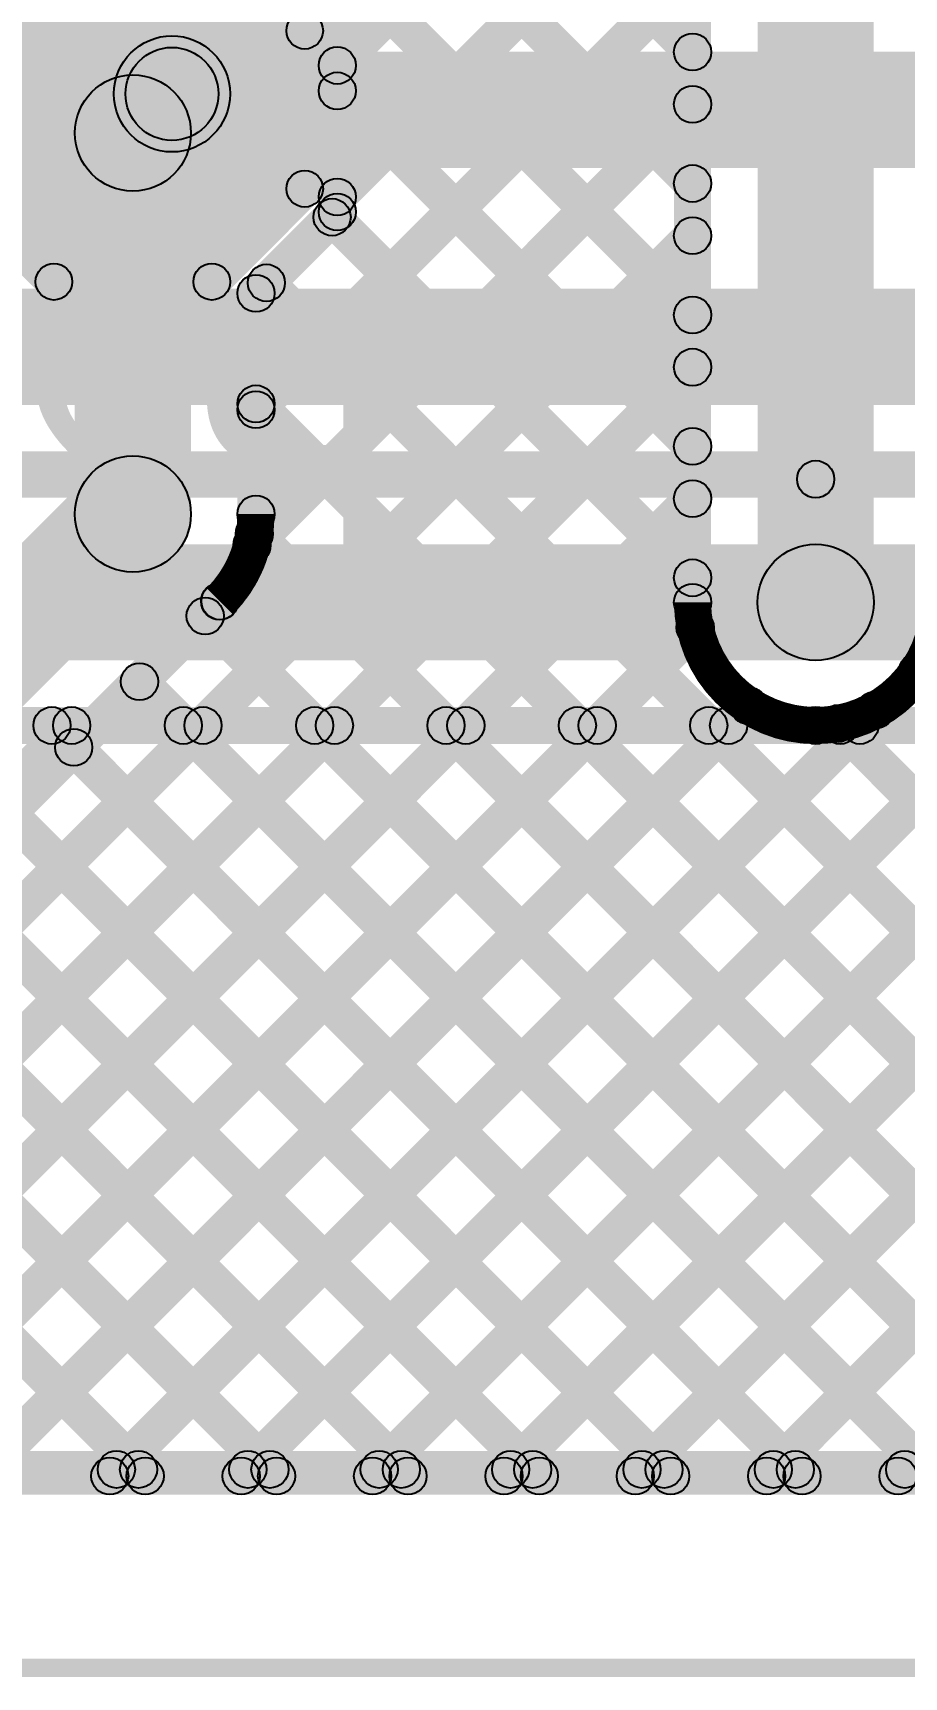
# Model space of a CAD drawing. Header units: millimetres. Extents: x 0 to 5.55, y 0 to 1.02.
# Drawn here: x 1.9695 to 2.157, y -0.0033 to 0.3505 of the extents above; entities that cross this region are included whole.
import ezdxf

# ---------------------------------------------------------------- set-up
doc = ezdxf.new("R2010")
doc.units = ezdxf.units.MM
doc.header["$MEASUREMENT"] = 0
for name, color, linetype in [('BottomLayer', 5, 'Continuous'), ('BottomOverlay', 54, 'Continuous'), ('BottomPaste', 16, 'Continuous'), ('BottomSolder', 6, 'Continuous'), ('Mechanical2', 216, 'Continuous'), ('TopLayer', 1, 'Continuous'), ('ViaHoleLayer', 16, 'Continuous')]:
    doc.layers.add(name, color=color, linetype=linetype)

# ---------------------------------------------------------------- blocks, each defined once
blk = doc.blocks.new('TEST_POINT_B_25')
at = {"layer": 'BottomLayer'}
blk.add_hatch(color=5, dxfattribs=at).paths.add_polyline_path([(0.015, 0.03), (-0.015, 0.03), (-0.03, 0.015), (-0.03, -0.015), (-0.015, -0.03), (0.015, -0.03), (0.03, -0.015), (0.03, 0.015)])
at = {"layer": 'BottomOverlay'}
for points in [[(-0.01978, 0.03978), (-0.01422, 0.03422), (-0.03422, 0.01422), (-0.03978, 0.01978)], [(0.017, 0.04094), (0.017, 0.03306), (-0.017, 0.03306), (-0.017, 0.04094)], [(0.017, 0.04094), (0.017, 0.03306), (-0.017, 0.03306), (-0.017, 0.04094)], [(0.03978, 0.01978), (0.03422, 0.01422), (0.01422, 0.03422), (0.01978, 0.03978)], [(-0.04094, 0.017), (-0.03306, 0.017), (-0.03306, -0.017), (-0.04094, -0.017)], [(0.03306, 0.017), (0.04094, 0.017), (0.04094, -0.017), (0.03306, -0.017)], [(-0.01422, -0.03422), (-0.01978, -0.03978), (-0.03978, -0.01978), (-0.03422, -0.01422)], [(0.03422, -0.01422), (0.03978, -0.01978), (0.01978, -0.03978), (0.01422, -0.03422)], [(0.017, -0.03306), (0.017, -0.04094), (-0.017, -0.04094), (-0.017, -0.03306)], [(0.017, -0.03306), (0.017, -0.04094), (-0.017, -0.04094), (-0.017, -0.03306)]]:
    blk.add_hatch(color=54, dxfattribs=at).paths.add_polyline_path(points)
h = blk.add_hatch(color=54, dxfattribs=at)
edge = h.paths.add_edge_path()
edge.add_arc((-0.017, 0.037), 0.00394, 0, 360)
h = blk.add_hatch(color=54, dxfattribs=at)
edge = h.paths.add_edge_path()
edge.add_arc((-0.017, 0.037), 0.00394, 0, 360)
h = blk.add_hatch(color=54, dxfattribs=at)
edge = h.paths.add_edge_path()
edge.add_arc((-0.017, 0.037), 0.00394, 0, 360)
h = blk.add_hatch(color=54, dxfattribs=at)
edge = h.paths.add_edge_path()
edge.add_arc((0.017, 0.037), 0.00394, 0, 360)
h = blk.add_hatch(color=54, dxfattribs=at)
edge = h.paths.add_edge_path()
edge.add_arc((0.017, 0.037), 0.00394, 0, 360)
h = blk.add_hatch(color=54, dxfattribs=at)
edge = h.paths.add_edge_path()
edge.add_arc((0.017, 0.037), 0.00394, 0, 360)
h = blk.add_hatch(color=54, dxfattribs=at)
edge = h.paths.add_edge_path()
edge.add_arc((-0.037, 0.017), 0.00394, 0, 360)
h = blk.add_hatch(color=54, dxfattribs=at)
edge = h.paths.add_edge_path()
edge.add_arc((-0.037, 0.017), 0.00394, 0, 360)
h = blk.add_hatch(color=54, dxfattribs=at)
edge = h.paths.add_edge_path()
edge.add_arc((0.037, 0.017), 0.00394, 0, 360)
h = blk.add_hatch(color=54, dxfattribs=at)
edge = h.paths.add_edge_path()
edge.add_arc((0.037, 0.017), 0.00394, 0, 360)
h = blk.add_hatch(color=54, dxfattribs=at)
edge = h.paths.add_edge_path()
edge.add_arc((-0.037, -0.017), 0.00394, 0, 360)
h = blk.add_hatch(color=54, dxfattribs=at)
edge = h.paths.add_edge_path()
edge.add_arc((-0.037, -0.017), 0.00394, 0, 360)
h = blk.add_hatch(color=54, dxfattribs=at)
edge = h.paths.add_edge_path()
edge.add_arc((0.037, -0.017), 0.00394, 0, 360)
h = blk.add_hatch(color=54, dxfattribs=at)
edge = h.paths.add_edge_path()
edge.add_arc((0.037, -0.017), 0.00394, 0, 360)
h = blk.add_hatch(color=54, dxfattribs=at)
edge = h.paths.add_edge_path()
edge.add_arc((-0.017, -0.037), 0.00394, 0, 360)
h = blk.add_hatch(color=54, dxfattribs=at)
edge = h.paths.add_edge_path()
edge.add_arc((-0.017, -0.037), 0.00394, 0, 360)
h = blk.add_hatch(color=54, dxfattribs=at)
edge = h.paths.add_edge_path()
edge.add_arc((-0.017, -0.037), 0.00394, 0, 360)
h = blk.add_hatch(color=54, dxfattribs=at)
edge = h.paths.add_edge_path()
edge.add_arc((0.017, -0.037), 0.00394, 0, 360)
h = blk.add_hatch(color=54, dxfattribs=at)
edge = h.paths.add_edge_path()
edge.add_arc((0.017, -0.037), 0.00394, 0, 360)
h = blk.add_hatch(color=54, dxfattribs=at)
edge = h.paths.add_edge_path()
edge.add_arc((0.017, -0.037), 0.00394, 0, 360)
at = {"layer": 'BottomPaste'}
blk.add_hatch(color=16, dxfattribs=at).paths.add_polyline_path([(0.015, 0.03), (-0.015, 0.03), (-0.03, 0.015), (-0.03, -0.015), (-0.015, -0.03), (0.015, -0.03), (0.03, -0.015), (0.03, 0.015)])
at = {"layer": 'BottomSolder'}
blk.add_hatch(color=6, dxfattribs=at).paths.add_polyline_path([(0.017, 0.034), (-0.017, 0.034), (-0.034, 0.017), (-0.034, -0.017), (-0.017, -0.034), (0.017, -0.034), (0.034, -0.017), (0.034, 0.017)])
at = {"layer": 'BottomOverlay'}
for centre in [(-0.017, 0.037), (-0.017, 0.037), (-0.017, 0.037), (0.017, 0.037), (0.017, 0.037), (0.017, 0.037), (-0.037, 0.017), (-0.037, 0.017), (0.037, 0.017), (0.037, 0.017), (-0.037, -0.017), (-0.037, -0.017), (0.037, -0.017), (0.037, -0.017), (-0.017, -0.037), (-0.017, -0.037), (-0.017, -0.037), (0.017, -0.037), (0.017, -0.037), (0.017, -0.037)]:
    blk.add_circle(centre, 0.00394, dxfattribs=at)

msp = doc.modelspace()

# ---------------------------------------------------------------- hatches: boundary and pattern name
at = {"layer": 'BottomLayer'}
for points in [[(1.97217, 0.48008), (1.97783, 0.48574), (2.11433, 0.34924), (2.10867, 0.34358)], [(1.97217, 0.4518), (1.97783, 0.45746), (2.11433, 0.32096), (2.10867, 0.3153)], [(1.97217, 0.42352), (1.97783, 0.42917), (2.11433, 0.29267), (2.10867, 0.28702)], [(2.1505, 0.228), (2.1255, 0.228), (2.1255, 0.427), (2.1505, 0.427)], [(2.03783, 0.3407), (2.03217, 0.34635), (2.09517, 0.40935), (2.10083, 0.4037)], [(1.93393, 0.38874), (1.94807, 0.40288), (2.00648, 0.34448), (1.99233, 0.33033)], [(2.01858, 0.0386), (2.01292, 0.04426), (2.37185, 0.40319), (2.3775, 0.39753)], [(2.04686, 0.0386), (2.0412, 0.04426), (2.40013, 0.40319), (2.40579, 0.39753)], [(2.07515, 0.0386), (2.06949, 0.04426), (2.42841, 0.40319), (2.43407, 0.39753)], [(2.10343, 0.0386), (2.09777, 0.04426), (2.4567, 0.40319), (2.46236, 0.39753)], [(2.13171, 0.0386), (2.12606, 0.04426), (2.48498, 0.40319), (2.49064, 0.39753)], [(2.16, 0.0386), (2.15434, 0.04426), (2.51327, 0.40319), (2.51892, 0.39753)], [(2.03783, 0.31241), (2.03217, 0.31807), (2.09893, 0.38483), (2.10459, 0.37917)], [(2.1155, 0.228), (2.1075, 0.228), (2.1075, 0.382), (2.1155, 0.382)], [(2.02033, 0.26663), (2.01467, 0.27229), (2.10867, 0.36629), (2.11433, 0.36063)], [(2.039, 0.312), (2.031, 0.312), (2.031, 0.356), (2.039, 0.356)], [(1.99984, 0.32016), (1.98216, 0.33784), (1.99057, 0.34624), (2.00824, 0.32857)], [(2.03217, 0.33523), (2.03783, 0.34089), (2.11433, 0.26439), (2.10867, 0.25873)], [(2.01947, 0.23749), (2.01382, 0.24315), (2.10867, 0.338), (2.11433, 0.33235)], [(2.0035, 0.247), (1.9785, 0.247), (1.9785, 0.329), (2.0035, 0.329)], [(2.02033, 0.29167), (2.01467, 0.29733), (2.03217, 0.31483), (2.03783, 0.30917)], [(2.03106, 0.30806), (2.03672, 0.31372), (2.11433, 0.2361), (2.10867, 0.23045)], [(1.84887, 0.0386), (1.84321, 0.04426), (2.10867, 0.30972), (2.11433, 0.30406)], [(2.01692, 0.29392), (2.02257, 0.29957), (2.27789, 0.04426), (2.27223, 0.0386)], [(2.0215, 0.247), (2.0135, 0.247), (2.0135, 0.2945), (2.0215, 0.2945)], [(1.87716, 0.0386), (1.8715, 0.04426), (2.10867, 0.28143), (2.11433, 0.27578)], [(2.01467, 0.26788), (2.02033, 0.27354), (2.2496, 0.04426), (2.24395, 0.0386)], [(1.88784, 0.12616), (1.87016, 0.14384), (1.98216, 0.25584), (1.99984, 0.23816)], [(1.90544, 0.0386), (1.89978, 0.04426), (2.10867, 0.25315), (2.11433, 0.24749)], [(2.01433, 0.23994), (2.01999, 0.24559), (2.22132, 0.04426), (2.21566, 0.0386)], [(1.9006, 0.11347), (1.89494, 0.11912), (2.00688, 0.23106), (2.01253, 0.2254)], [(2.00373, 0.22225), (2.00939, 0.22791), (2.19303, 0.04426), (2.18738, 0.0386)], [(1.93372, 0.0386), (1.92807, 0.04426), (2.10923, 0.22542), (2.11489, 0.21977)], [(1.98959, 0.20811), (1.99524, 0.21377), (2.16475, 0.04426), (2.15909, 0.0386)], [(1.96201, 0.0386), (1.95635, 0.04426), (2.12071, 0.20862), (2.12637, 0.20296)], [(1.99029, 0.0386), (1.98464, 0.04426), (2.14804, 0.20766), (2.15369, 0.202)], [(2.14, 0.19912), (2.14566, 0.20477), (2.30617, 0.04426), (2.30052, 0.0386)], [(1.97544, 0.19397), (1.9811, 0.19963), (2.13647, 0.04426), (2.13081, 0.0386)], [(1.9613, 0.17983), (1.96696, 0.18548), (2.10818, 0.04426), (2.10253, 0.0386)], [(1.94716, 0.16568), (1.95282, 0.17134), (2.0799, 0.04426), (2.07424, 0.0386)], [(1.93302, 0.15154), (1.93868, 0.1572), (2.05161, 0.04426), (2.04596, 0.0386)], [(1.91888, 0.1374), (1.92453, 0.14306), (2.02333, 0.04426), (2.01767, 0.0386)], [(1.90473, 0.12326), (1.91039, 0.12891), (1.99504, 0.04426), (1.98939, 0.0386)], [(1.684, 0.03743), (1.684, 0.04543), (2.88389, 0.04543), (2.88389, 0.03743)]]:
    msp.add_hatch(color=5, dxfattribs=at).paths.add_polyline_path(points)
h = msp.add_hatch(color=5, dxfattribs=at)
edge = h.paths.add_edge_path()
edge.add_arc((2.1115, 0.34641), 0.004, 0, 360)
h = msp.add_hatch(color=5, dxfattribs=at)
edge = h.paths.add_edge_path()
edge.add_arc((1.99941, 0.33741), 0.0125, 0, 360)
h = msp.add_hatch(color=5, dxfattribs=at)
edge = h.paths.add_edge_path()
edge.add_arc((1.99941, 0.33741), 0.01, 0, 360)
h = msp.add_hatch(color=5, dxfattribs=at)
edge = h.paths.add_edge_path()
edge.add_arc((2.035, 0.34353), 0.004, 0, 360)
h = msp.add_hatch(color=5, dxfattribs=at)
edge = h.paths.add_edge_path()
edge.add_arc((1.991, 0.329), 0.0125, 0, 360)
h = msp.add_hatch(color=5, dxfattribs=at)
edge = h.paths.add_edge_path()
edge.add_arc((1.991, 0.329), 0.0125, 0, 360)
h = msp.add_hatch(color=5, dxfattribs=at)
edge = h.paths.add_edge_path()
edge.add_arc((2.035, 0.33806), 0.004, 0, 360)
h = msp.add_hatch(color=5, dxfattribs=at)
edge = h.paths.add_edge_path()
edge.add_arc((2.1115, 0.33517), 0.004, 0, 360)
h = msp.add_hatch(color=5, dxfattribs=at)
edge = h.paths.add_edge_path()
edge.add_arc((2.1115, 0.31813), 0.004, 0, 360)
h = msp.add_hatch(color=5, dxfattribs=at)
edge = h.paths.add_edge_path()
edge.add_arc((2.035, 0.31524), 0.004, 0, 360)
h = msp.add_hatch(color=5, dxfattribs=at)
edge = h.paths.add_edge_path()
edge.add_arc((2.03389, 0.31089), 0.004, 0, 360)
h = msp.add_hatch(color=5, dxfattribs=at)
edge = h.paths.add_edge_path()
edge.add_arc((2.035, 0.312), 0.004, 0, 360)
h = msp.add_hatch(color=5, dxfattribs=at)
edge = h.paths.add_edge_path()
edge.add_arc((2.035, 0.312), 0.004, 0, 360)
h = msp.add_hatch(color=5, dxfattribs=at)
edge = h.paths.add_edge_path()
edge.add_arc((2.1115, 0.30689), 0.004, 0, 360)
h = msp.add_hatch(color=5, dxfattribs=at)
edge = h.paths.add_edge_path()
edge.add_arc((2.01975, 0.29675), 0.004, 0, 360)
h = msp.add_hatch(color=5, dxfattribs=at)
edge = h.paths.add_edge_path()
edge.add_arc((2.0175, 0.2945), 0.004, 0, 360)
h = msp.add_hatch(color=5, dxfattribs=at)
edge = h.paths.add_edge_path()
edge.add_arc((2.0175, 0.2945), 0.004, 0, 360)
h = msp.add_hatch(color=5, dxfattribs=at)
edge = h.paths.add_edge_path()
edge.add_arc((2.1115, 0.28984), 0.004, 0, 360)
h = msp.add_hatch(color=5, dxfattribs=at)
edge = h.paths.add_edge_path()
edge.add_arc((2.1115, 0.2786), 0.004, 0, 360)
h = msp.add_hatch(color=5, dxfattribs=at)
edge = h.paths.add_edge_path()
edge.add_arc((2.0175, 0.27071), 0.004, 0, 360)
h = msp.add_hatch(color=5, dxfattribs=at)
edge = h.paths.add_edge_path()
edge.add_arc((2.0175, 0.26946), 0.004, 0, 360)
h = msp.add_hatch(color=5, dxfattribs=at)
edge = h.paths.add_edge_path()
edge.add_arc((2.1115, 0.26156), 0.004, 0, 360)
h = msp.add_hatch(color=5, dxfattribs=at)
edge = h.paths.add_edge_path()
edge.add_arc((1.991, 0.247), 0.0125, 0, 360)
h = msp.add_hatch(color=5, dxfattribs=at)
edge = h.paths.add_edge_path()
edge.add_arc((1.991, 0.247), 0.0125, 0, 360)
h = msp.add_hatch(color=5, dxfattribs=at)
edge = h.paths.add_edge_path()
edge.add_arc((2.1115, 0.25032), 0.004, 0, 360)
h = msp.add_hatch(color=5, dxfattribs=at)
edge = h.paths.add_edge_path()
edge.add_arc((2.0175, 0.247), 0.004, 0, 360)
h = msp.add_hatch(color=5, dxfattribs=at)
edge = h.paths.add_edge_path()
edge.add_arc((2.0175, 0.247), 0.004, 0, 360)
h = msp.add_hatch(color=5, dxfattribs=at)
edge = h.paths.add_edge_path()
edge.add_arc((2.0175, 0.247), 0.004, 0, 360)
h = msp.add_hatch(color=5, dxfattribs=at)
edge = h.paths.add_edge_path()
edge.add_arc((2.01664, 0.24032), 0.004, 0, 360)
h = msp.add_hatch(color=5, dxfattribs=at)
edge = h.paths.add_edge_path()
edge.add_arc((2.01716, 0.24276), 0.004, 0, 360)
h = msp.add_hatch(color=5, dxfattribs=at)
edge = h.paths.add_edge_path()
edge.add_arc((2.1115, 0.23328), 0.004, 0, 360)
h = msp.add_hatch(color=5, dxfattribs=at)
edge = h.paths.add_edge_path()
edge.add_arc((2.138, 0.228), 0.0125, 0, 360)
h = msp.add_hatch(color=5, dxfattribs=at)
edge = h.paths.add_edge_path()
edge.add_arc((2.138, 0.228), 0.01181, 0, 360)
h = msp.add_hatch(color=5, dxfattribs=at)
edge = h.paths.add_edge_path()
edge.add_arc((2.0097, 0.22823), 0.004, 0, 360)
h = msp.add_hatch(color=5, dxfattribs=at)
edge = h.paths.add_edge_path()
edge.add_arc((2.0097, 0.22823), 0.004, 0, 360)
h = msp.add_hatch(color=5, dxfattribs=at)
edge = h.paths.add_edge_path()
edge.add_arc((2.00974, 0.22826), 0.004, 0, 360)
h = msp.add_hatch(color=5, dxfattribs=at)
edge = h.paths.add_edge_path()
edge.add_arc((2.1115, 0.228), 0.004, 0, 360)
h = msp.add_hatch(color=5, dxfattribs=at)
edge = h.paths.add_edge_path()
edge.add_arc((2.1115, 0.228), 0.004, 0, 360)
h = msp.add_hatch(color=5, dxfattribs=at)
edge = h.paths.add_edge_path()
edge.add_arc((2.00656, 0.22508), 0.004, 0, 360)
h = msp.add_hatch(color=5, dxfattribs=at)
edge = h.paths.add_edge_path()
edge.add_arc((2.11206, 0.22259), 0.004, 0, 360)
h = msp.add_hatch(color=5, dxfattribs=at)
edge = h.paths.add_edge_path()
edge.add_arc((2.15993, 0.21313), 0.004, 0, 360)
h = msp.add_hatch(color=5, dxfattribs=at)
edge = h.paths.add_edge_path()
edge.add_arc((1.99242, 0.21094), 0.004, 0, 360)
h = msp.add_hatch(color=5, dxfattribs=at)
edge = h.paths.add_edge_path()
edge.add_arc((2.12354, 0.20579), 0.004, 0, 360)
h = msp.add_hatch(color=5, dxfattribs=at)
edge = h.paths.add_edge_path()
edge.add_arc((2.15086, 0.20483), 0.004, 0, 360)
h = msp.add_hatch(color=5, dxfattribs=at)
edge = h.paths.add_edge_path()
edge.add_arc((2.14283, 0.20194), 0.004, 0, 360)
h = msp.add_hatch(color=5, dxfattribs=at)
edge = h.paths.add_edge_path()
edge.add_arc((1.97827, 0.1968), 0.004, 0, 360)
h = msp.add_hatch(color=5, dxfattribs=at)
edge = h.paths.add_edge_path()
edge.add_arc((1.98746, 0.04143), 0.004, 0, 360)
h = msp.add_hatch(color=5, dxfattribs=at)
edge = h.paths.add_edge_path()
edge.add_arc((1.99222, 0.04143), 0.004, 0, 360)
h = msp.add_hatch(color=5, dxfattribs=at)
edge = h.paths.add_edge_path()
edge.add_arc((2.01575, 0.04143), 0.004, 0, 360)
h = msp.add_hatch(color=5, dxfattribs=at)
edge = h.paths.add_edge_path()
edge.add_arc((2.0205, 0.04143), 0.004, 0, 360)
h = msp.add_hatch(color=5, dxfattribs=at)
edge = h.paths.add_edge_path()
edge.add_arc((2.04403, 0.04143), 0.004, 0, 360)
h = msp.add_hatch(color=5, dxfattribs=at)
edge = h.paths.add_edge_path()
edge.add_arc((2.04879, 0.04143), 0.004, 0, 360)
h = msp.add_hatch(color=5, dxfattribs=at)
edge = h.paths.add_edge_path()
edge.add_arc((2.07232, 0.04143), 0.004, 0, 360)
h = msp.add_hatch(color=5, dxfattribs=at)
edge = h.paths.add_edge_path()
edge.add_arc((2.07707, 0.04143), 0.004, 0, 360)
h = msp.add_hatch(color=5, dxfattribs=at)
edge = h.paths.add_edge_path()
edge.add_arc((2.1006, 0.04143), 0.004, 0, 360)
h = msp.add_hatch(color=5, dxfattribs=at)
edge = h.paths.add_edge_path()
edge.add_arc((2.10535, 0.04143), 0.004, 0, 360)
h = msp.add_hatch(color=5, dxfattribs=at)
edge = h.paths.add_edge_path()
edge.add_arc((2.12889, 0.04143), 0.004, 0, 360)
h = msp.add_hatch(color=5, dxfattribs=at)
edge = h.paths.add_edge_path()
edge.add_arc((2.13364, 0.04143), 0.004, 0, 360)
h = msp.add_hatch(color=5, dxfattribs=at)
edge = h.paths.add_edge_path()
edge.add_arc((2.15717, 0.04143), 0.004, 0, 360)
at = {"layer": 'Mechanical2'}
msp.add_hatch(color=216, dxfattribs=at).paths.add_polyline_path([(1.67334, -0.00326), (1.67334, 0.00068), (2.93319, 0.00068), (2.93319, -0.00326)])
at = {"layer": 'TopLayer'}
for points in [[(1.734, 0.3215), (1.734, 0.3465), (3.549, 0.3465), (3.549, 0.3215)], [(0.474, 0.2705), (0.474, 0.2955), (4.302, 0.2955), (4.302, 0.2705)], [(0.48129, 0.2525), (0.48129, 0.2605), (4.302, 0.2605), (4.302, 0.2525)], [(1.76, 0.2505), (1.76, 0.2585), (2.138, 0.2585), (2.138, 0.2505)], [(2.138, 0.2505), (2.138, 0.2585), (3.315, 0.2585), (3.315, 0.2505)], [(1.76, 0.2155), (1.76, 0.2405), (2.138, 0.2405), (2.138, 0.2155)], [(2.138, 0.2155), (2.138, 0.2405), (3.315, 0.2405), (3.315, 0.2155)], [(1.76, 0.1975), (1.76, 0.2055), (2.138, 0.2055), (2.138, 0.1975)], [(2.138, 0.1975), (2.138, 0.2055), (3.315, 0.2055), (3.315, 0.1975)], [(1.81915, 0.03717), (1.8135, 0.04283), (1.975, 0.20433), (1.98065, 0.19867)], [(1.82932, 0.19867), (1.83498, 0.20433), (1.99648, 0.04283), (1.99082, 0.03717)], [(1.84744, 0.03717), (1.84178, 0.04283), (2.00328, 0.20433), (2.00894, 0.19867)], [(1.8576, 0.19867), (1.86326, 0.20433), (2.02476, 0.04283), (2.0191, 0.03717)], [(1.87572, 0.03717), (1.87007, 0.04283), (2.03157, 0.20433), (2.03722, 0.19867)], [(1.88589, 0.19867), (1.89155, 0.20433), (2.05305, 0.04283), (2.04739, 0.03717)], [(1.90401, 0.03717), (1.89835, 0.04283), (2.05985, 0.20433), (2.06551, 0.19867)], [(1.91417, 0.19867), (1.91983, 0.20433), (2.08133, 0.04283), (2.07567, 0.03717)], [(1.93229, 0.03717), (1.92664, 0.04283), (2.08814, 0.20433), (2.09379, 0.19867)], [(1.94246, 0.19867), (1.94811, 0.20433), (2.10961, 0.04283), (2.10396, 0.03717)], [(1.96058, 0.03717), (1.95492, 0.04283), (2.11642, 0.20433), (2.12208, 0.19867)], [(1.97074, 0.19867), (1.9764, 0.20433), (2.1379, 0.04283), (2.13224, 0.03717)], [(1.98886, 0.03717), (1.9832, 0.04283), (2.1447, 0.20433), (2.15036, 0.19867)], [(1.99903, 0.19867), (2.00468, 0.20433), (2.16618, 0.04283), (2.16053, 0.03717)], [(2.01714, 0.03717), (2.01149, 0.04283), (2.17299, 0.20433), (2.17865, 0.19867)], [(2.02731, 0.19867), (2.03297, 0.20433), (2.19447, 0.04283), (2.18881, 0.03717)], [(2.04543, 0.03717), (2.03977, 0.04283), (2.20127, 0.20433), (2.20693, 0.19867)], [(2.05559, 0.19867), (2.06125, 0.20433), (2.22275, 0.04283), (2.21709, 0.03717)], [(2.07371, 0.03717), (2.06806, 0.04283), (2.22956, 0.20433), (2.23521, 0.19867)], [(2.08388, 0.19867), (2.08954, 0.20433), (2.25104, 0.04283), (2.24538, 0.03717)], [(2.102, 0.03717), (2.09634, 0.04283), (2.25784, 0.20433), (2.2635, 0.19867)], [(2.11216, 0.19867), (2.11782, 0.20433), (2.27932, 0.04283), (2.27366, 0.03717)], [(2.13028, 0.03717), (2.12463, 0.04283), (2.28613, 0.20433), (2.29178, 0.19867)], [(2.14045, 0.19867), (2.1461, 0.20433), (2.3076, 0.04283), (2.30195, 0.03717)], [(2.15857, 0.03717), (2.15291, 0.04283), (2.31441, 0.20433), (2.32007, 0.19867)], [(1.685, 0.036), (1.685, 0.044), (2.88489, 0.044), (2.88489, 0.036)]]:
    msp.add_hatch(color=1, dxfattribs=at).paths.add_polyline_path(points)
h = msp.add_hatch(color=1, dxfattribs=at)
edge = h.paths.add_edge_path()
edge.add_arc((2.138, 0.2545), 0.004, 0, 360)
h = msp.add_hatch(color=1, dxfattribs=at)
edge = h.paths.add_edge_path()
edge.add_arc((2.138, 0.2545), 0.004, 0, 360)
h = msp.add_hatch(color=1, dxfattribs=at)
edge = h.paths.add_edge_path()
edge.add_arc((2.138, 0.228), 0.0125, 0, 360)
h = msp.add_hatch(color=1, dxfattribs=at)
edge = h.paths.add_edge_path()
edge.add_arc((2.138, 0.228), 0.0125, 0, 360)
h = msp.add_hatch(color=1, dxfattribs=at)
edge = h.paths.add_edge_path()
edge.add_arc((2.138, 0.228), 0.01181, 0, 360)
h = msp.add_hatch(color=1, dxfattribs=at)
edge = h.paths.add_edge_path()
edge.add_arc((1.97357, 0.2015), 0.004, 0, 360)
h = msp.add_hatch(color=1, dxfattribs=at)
edge = h.paths.add_edge_path()
edge.add_arc((1.97783, 0.2015), 0.004, 0, 360)
h = msp.add_hatch(color=1, dxfattribs=at)
edge = h.paths.add_edge_path()
edge.add_arc((2.00185, 0.2015), 0.004, 0, 360)
h = msp.add_hatch(color=1, dxfattribs=at)
edge = h.paths.add_edge_path()
edge.add_arc((2.00611, 0.2015), 0.004, 0, 360)
h = msp.add_hatch(color=1, dxfattribs=at)
edge = h.paths.add_edge_path()
edge.add_arc((2.03014, 0.2015), 0.004, 0, 360)
h = msp.add_hatch(color=1, dxfattribs=at)
edge = h.paths.add_edge_path()
edge.add_arc((2.0344, 0.2015), 0.004, 0, 360)
h = msp.add_hatch(color=1, dxfattribs=at)
edge = h.paths.add_edge_path()
edge.add_arc((2.05842, 0.2015), 0.004, 0, 360)
h = msp.add_hatch(color=1, dxfattribs=at)
edge = h.paths.add_edge_path()
edge.add_arc((2.06268, 0.2015), 0.004, 0, 360)
h = msp.add_hatch(color=1, dxfattribs=at)
edge = h.paths.add_edge_path()
edge.add_arc((2.08671, 0.2015), 0.004, 0, 360)
h = msp.add_hatch(color=1, dxfattribs=at)
edge = h.paths.add_edge_path()
edge.add_arc((2.09096, 0.2015), 0.004, 0, 360)
h = msp.add_hatch(color=1, dxfattribs=at)
edge = h.paths.add_edge_path()
edge.add_arc((2.11499, 0.2015), 0.004, 0, 360)
h = msp.add_hatch(color=1, dxfattribs=at)
edge = h.paths.add_edge_path()
edge.add_arc((2.11925, 0.2015), 0.004, 0, 360)
h = msp.add_hatch(color=1, dxfattribs=at)
edge = h.paths.add_edge_path()
edge.add_arc((2.138, 0.2015), 0.004, 0, 360)
h = msp.add_hatch(color=1, dxfattribs=at)
edge = h.paths.add_edge_path()
edge.add_arc((2.138, 0.2015), 0.004, 0, 360)
h = msp.add_hatch(color=1, dxfattribs=at)
edge = h.paths.add_edge_path()
edge.add_arc((2.14328, 0.2015), 0.004, 0, 360)
h = msp.add_hatch(color=1, dxfattribs=at)
edge = h.paths.add_edge_path()
edge.add_arc((2.14753, 0.2015), 0.004, 0, 360)
h = msp.add_hatch(color=1, dxfattribs=at)
edge = h.paths.add_edge_path()
edge.add_arc((1.98603, 0.04), 0.004, 0, 360)
h = msp.add_hatch(color=1, dxfattribs=at)
edge = h.paths.add_edge_path()
edge.add_arc((1.99365, 0.04), 0.004, 0, 360)
h = msp.add_hatch(color=1, dxfattribs=at)
edge = h.paths.add_edge_path()
edge.add_arc((2.01432, 0.04), 0.004, 0, 360)
h = msp.add_hatch(color=1, dxfattribs=at)
edge = h.paths.add_edge_path()
edge.add_arc((2.02193, 0.04), 0.004, 0, 360)
h = msp.add_hatch(color=1, dxfattribs=at)
edge = h.paths.add_edge_path()
edge.add_arc((2.0426, 0.04), 0.004, 0, 360)
h = msp.add_hatch(color=1, dxfattribs=at)
edge = h.paths.add_edge_path()
edge.add_arc((2.05022, 0.04), 0.004, 0, 360)
h = msp.add_hatch(color=1, dxfattribs=at)
edge = h.paths.add_edge_path()
edge.add_arc((2.07089, 0.04), 0.004, 0, 360)
h = msp.add_hatch(color=1, dxfattribs=at)
edge = h.paths.add_edge_path()
edge.add_arc((2.0785, 0.04), 0.004, 0, 360)
h = msp.add_hatch(color=1, dxfattribs=at)
edge = h.paths.add_edge_path()
edge.add_arc((2.09917, 0.04), 0.004, 0, 360)
h = msp.add_hatch(color=1, dxfattribs=at)
edge = h.paths.add_edge_path()
edge.add_arc((2.10679, 0.04), 0.004, 0, 360)
h = msp.add_hatch(color=1, dxfattribs=at)
edge = h.paths.add_edge_path()
edge.add_arc((2.12745, 0.04), 0.004, 0, 360)
h = msp.add_hatch(color=1, dxfattribs=at)
edge = h.paths.add_edge_path()
edge.add_arc((2.13507, 0.04), 0.004, 0, 360)
h = msp.add_hatch(color=1, dxfattribs=at)
edge = h.paths.add_edge_path()
edge.add_arc((2.15574, 0.04), 0.004, 0, 360)
at = {"layer": 'ViaHoleLayer'}
h = msp.add_hatch(color=16, dxfattribs=at)
edge = h.paths.add_edge_path()
edge.add_arc((2.138, 0.228), 0.00591, 0, 360)

# ---------------------------------------------------------------- linework, layer by layer
at = {"layer": 'BottomLayer', "const_width": 0.008}
for points in [[(2.0175, 0.247, -0.199375), (2.0097, 0.22823)], [(2.0175, 0.247, -0.198912), (2.00974, 0.22826)], [(2.1645, 0.228, -1), (2.1115, 0.228)]]:
    msp.add_lwpolyline(points, format="xyb", dxfattribs=at)
at = {"layer": 'BottomLayer'}
for centre, radius in [((2.1115, 0.34641), 0.004), ((1.99941, 0.33741), 0.0125), ((1.99941, 0.33741), 0.01), ((2.035, 0.34353), 0.004), ((1.991, 0.329), 0.0125), ((1.991, 0.329), 0.0125), ((2.035, 0.33806), 0.004), ((2.1115, 0.33517), 0.004), ((2.1115, 0.31813), 0.004), ((2.035, 0.31524), 0.004), ((2.03389, 0.31089), 0.004), ((2.035, 0.312), 0.004), ((2.035, 0.312), 0.004), ((2.1115, 0.30689), 0.004), ((2.01975, 0.29675), 0.004), ((2.0175, 0.2945), 0.004), ((2.0175, 0.2945), 0.004), ((2.1115, 0.28984), 0.004), ((2.1115, 0.2786), 0.004), ((2.0175, 0.27071), 0.004), ((2.0175, 0.26946), 0.004), ((2.1115, 0.26156), 0.004), ((1.991, 0.247), 0.0125), ((1.991, 0.247), 0.0125), ((2.1115, 0.25032), 0.004), ((2.0175, 0.247), 0.004), ((2.0175, 0.247), 0.004), ((2.0175, 0.247), 0.004), ((2.01664, 0.24032), 0.004), ((2.01716, 0.24276), 0.004), ((2.1115, 0.23328), 0.004), ((2.138, 0.228), 0.0125), ((2.0097, 0.22823), 0.004), ((2.0097, 0.22823), 0.004), ((2.00974, 0.22826), 0.004), ((2.1115, 0.228), 0.004), ((2.1115, 0.228), 0.004), ((2.00656, 0.22508), 0.004), ((2.11206, 0.22259), 0.004), ((2.15993, 0.21313), 0.004), ((1.99242, 0.21094), 0.004), ((2.12354, 0.20579), 0.004), ((2.15086, 0.20483), 0.004), ((2.14283, 0.20194), 0.004), ((1.97827, 0.1968), 0.004), ((1.98746, 0.04143), 0.004), ((1.99222, 0.04143), 0.004), ((2.01575, 0.04143), 0.004), ((2.0205, 0.04143), 0.004), ((2.04403, 0.04143), 0.004), ((2.04879, 0.04143), 0.004), ((2.07232, 0.04143), 0.004), ((2.07707, 0.04143), 0.004), ((2.1006, 0.04143), 0.004), ((2.10535, 0.04143), 0.004), ((2.12889, 0.04143), 0.004), ((2.13364, 0.04143), 0.004), ((2.15717, 0.04143), 0.004)]:
    msp.add_circle(centre, radius, dxfattribs=at)
at = {"layer": 'TopLayer'}
for centre, radius in [((2.138, 0.2545), 0.004), ((2.138, 0.2545), 0.004), ((2.138, 0.228), 0.0125), ((2.138, 0.228), 0.0125), ((1.97357, 0.2015), 0.004), ((1.97783, 0.2015), 0.004), ((2.00185, 0.2015), 0.004), ((2.00611, 0.2015), 0.004), ((2.03014, 0.2015), 0.004), ((2.0344, 0.2015), 0.004), ((2.05842, 0.2015), 0.004), ((2.06268, 0.2015), 0.004), ((2.08671, 0.2015), 0.004), ((2.09096, 0.2015), 0.004), ((2.11499, 0.2015), 0.004), ((2.11925, 0.2015), 0.004), ((2.138, 0.2015), 0.004), ((2.138, 0.2015), 0.004), ((2.14328, 0.2015), 0.004), ((2.14753, 0.2015), 0.004), ((1.98603, 0.04), 0.004), ((1.99365, 0.04), 0.004), ((2.01432, 0.04), 0.004), ((2.02193, 0.04), 0.004), ((2.0426, 0.04), 0.004), ((2.05022, 0.04), 0.004), ((2.07089, 0.04), 0.004), ((2.0785, 0.04), 0.004), ((2.09917, 0.04), 0.004), ((2.10679, 0.04), 0.004), ((2.12745, 0.04), 0.004), ((2.13507, 0.04), 0.004), ((2.15574, 0.04), 0.004)]:
    msp.add_circle(centre, radius, dxfattribs=at)

# ---------------------------------------------------------------- block references
at = {"rotation": 180}
msp.add_blockref('TEST_POINT_B_25', (1.991, 0.334), dxfattribs=at)

# ---------------------------------------------------------------- texts
at = {"layer": 'BottomOverlay', "text_generation_flag": 2}
msp.add_text('P2', height=0.05, dxfattribs=at).set_placement((2.048, 0.237))

doc.saveas('drawing.dxf')
